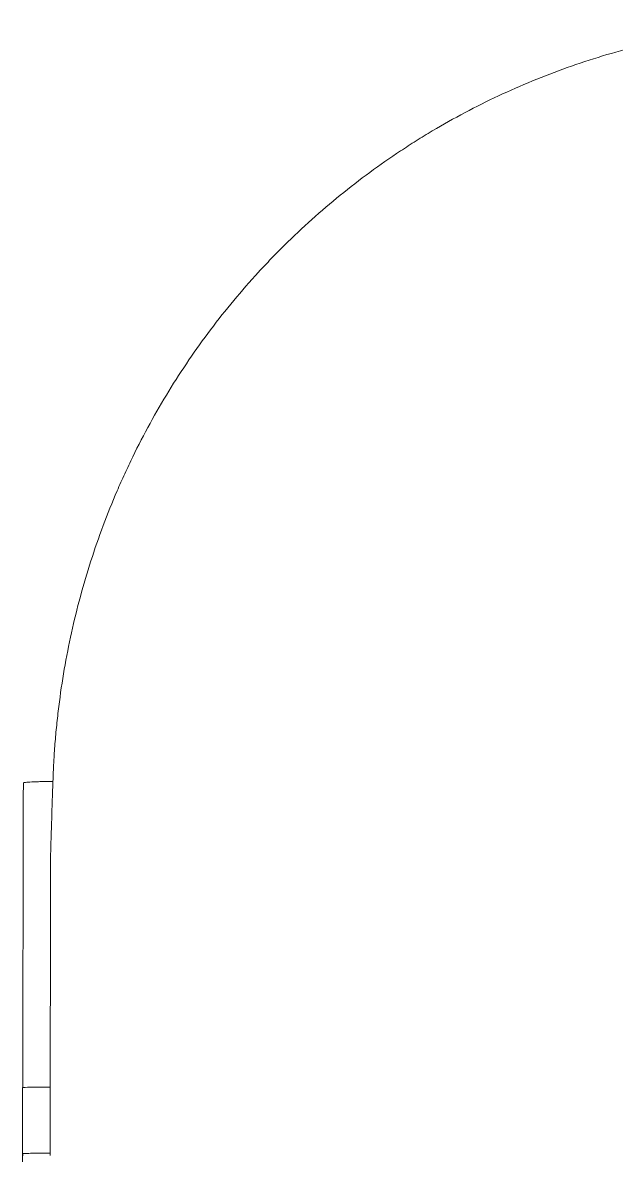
# Model space of a CAD drawing. Header units: millimetres. Extents: x 70151 to 230897, y 35202 to 113211.
# Drawn here: x 172194 to 172223.4, y 76660.4 to 76716.4 of the extents above; entities that cross this region are included whole.
import ezdxf

# ---------------------------------------------------------------- set-up
doc = ezdxf.new("R2010")
doc.units = ezdxf.units.MM
doc.header["$LTSCALE"] = 50
doc.layers.add('2-con', color=2, linetype='Continuous')
doc.layers.add('mark-B', color=2, linetype='Continuous', lineweight=20)

# ---------------------------------------------------------------- blocks, each defined once
blk = doc.blocks.new('무풍1way 일반')
at = {"layer": 'mark-B'}
blk.add_ellipse((598.086, -446.103), major_axis=(2.309, 0), ratio=0.009278, start_param=5.140828, end_param=6.269135, dxfattribs=at)
blk.add_ellipse((598.086, -446.103), major_axis=(2.309, 0), ratio=0.009278, start_param=5.140828, end_param=6.269135, dxfattribs=at)
for points, degree in [([(600.325, -40.672), (600.375, -174.728), (600.395, -308.782), (600.411, -442.837)], 3), ([(600.325, -40.672), (600.375, -174.728), (600.395, -308.782), (600.411, -442.837)], 3), ([(600.395, -442.837), (600.411, -442.837)], 1), ([(600.395, -442.837), (600.411, -442.837)], 1), ([(600.373, -461.165), (600.389, -461.165)], 1), ([(600.373, -461.165), (600.389, -461.165)], 1)]:
    blk.add_open_spline(points, degree=degree, dxfattribs=at)
for points, knots in [([(599.045, -446.123), (599.045, -446.036), (599.046, -445.948), (599.046, -445.527), (599.046, -445.193), (599.047, -444.332), (599.047, -443.805), (599.047, -443.137), (599.047, -442.996), (599.047, -442.855)], [0, 0, 0, 0, 0.080228, 0.080228, 0.386806, 0.386806, 0.870453, 0.870453, 1, 1, 1, 1]), ([(599.045, -446.123), (599.045, -446.036), (599.046, -445.948), (599.046, -445.527), (599.046, -445.193), (599.047, -444.332), (599.047, -443.805), (599.047, -443.137), (599.047, -442.996), (599.047, -442.855)], [0, 0, 0, 0, 0.080228, 0.080228, 0.386806, 0.386806, 0.870453, 0.870453, 1, 1, 1, 1]), ([(599.047, -442.855), (599.047, -442.819), (599.047, -442.784), (599.047, -442.748), (599.047, -442.748), (599.047, -442.748)], [0, 0, 0, 0, 0.999608, 0.999608, 1, 1, 1, 1]), ([(599.047, -442.855), (599.047, -442.819), (599.047, -442.784), (599.047, -442.748), (599.047, -442.748), (599.047, -442.748)], [0, 0, 0, 0, 0.999608, 0.999608, 1, 1, 1, 1]), ([(600.395, -442.837), (600.393, -442.838), (600.384, -442.839), (600.351, -442.841), (600.327, -442.842), (600.263, -442.843), (600.224, -442.844), (600.133, -442.846), (600.08, -442.847), (599.961, -442.848), (599.896, -442.849), (599.753, -442.851), (599.676, -442.851), (599.511, -442.853), (599.424, -442.853), (599.241, -442.854), (599.146, -442.855), (599.047, -442.855)], [0, 0, 0, 0, 0.125, 0.125, 0.25, 0.25, 0.375, 0.375, 0.5, 0.5, 0.625, 0.625, 0.75, 0.75, 0.875, 0.875, 1, 1, 1, 1]), ([(600.395, -442.837), (600.393, -442.838), (600.384, -442.839), (600.351, -442.841), (600.327, -442.842), (600.263, -442.843), (600.224, -442.844), (600.133, -442.846), (600.08, -442.847), (599.961, -442.848), (599.896, -442.849), (599.753, -442.851), (599.676, -442.851), (599.511, -442.853), (599.424, -442.853), (599.241, -442.854), (599.146, -442.855), (599.047, -442.855)], [0, 0, 0, 0, 0.125, 0.125, 0.25, 0.25, 0.375, 0.375, 0.5, 0.5, 0.625, 0.625, 0.75, 0.75, 0.875, 0.875, 1, 1, 1, 1]), ([(600.395, -442.728), (600.395, -442.729), (600.395, -442.729), (600.395, -442.766), (600.395, -442.801), (600.395, -442.837)], [0, 0, 0, 0, 0.013547, 0.013547, 1, 1, 1, 1]), ([(600.395, -442.728), (600.395, -442.729), (600.395, -442.729), (600.395, -442.766), (600.395, -442.801), (600.395, -442.837)], [0, 0, 0, 0, 0.013547, 0.013547, 1, 1, 1, 1]), ([(600.411, -442.837), (600.411, -443.109), (600.411, -443.381), (600.412, -443.926), (600.412, -444.198), (600.412, -445.015), (600.412, -445.559), (600.412, -446.104)], [0, 0, 0, 0, 0.25, 0.25, 0.5, 0.5, 1, 1, 1, 1]), ([(600.411, -442.837), (600.411, -443.109), (600.411, -443.381), (600.412, -443.926), (600.412, -444.198), (600.412, -445.015), (600.412, -445.559), (600.412, -446.104)], [0, 0, 0, 0, 0.25, 0.25, 0.5, 0.5, 1, 1, 1, 1]), ([(598.913, -461.234), (598.933, -460.605), (598.953, -459.975), (598.984, -459.031), (598.994, -458.717), (599.007, -458.323), (599.01, -458.245), (599.014, -458.127), (599.015, -458.087), (599.018, -458.009), (599.019, -457.969), (599.022, -457.851), (599.023, -457.773), (599.025, -457.615), (599.025, -457.537), (599.026, -457.379), (599.026, -457.3), (599.026, -457.143), (599.027, -456.907), (599.027, -456.671), (599.028, -456.198), (599.029, -455.884), (599.031, -454.939), (599.032, -454.309), (599.039, -451.161), (599.043, -448.642), (599.045, -446.123)], [0, 0, 0, 0, 0.125, 0.125, 0.1875, 0.1875, 0.203125, 0.203125, 0.210938, 0.210938, 0.21875, 0.21875, 0.234375, 0.234375, 0.25, 0.25, 0.265625, 0.265625, 0.28125, 0.3125, 0.3125, 0.375, 0.375, 0.5, 0.5, 1, 1, 1, 1]), ([(598.913, -461.234), (598.933, -460.605), (598.953, -459.975), (598.984, -459.031), (598.994, -458.717), (599.007, -458.323), (599.01, -458.245), (599.014, -458.127), (599.015, -458.087), (599.018, -458.009), (599.019, -457.969), (599.022, -457.851), (599.023, -457.773), (599.025, -457.615), (599.025, -457.537), (599.026, -457.379), (599.026, -457.3), (599.026, -457.143), (599.027, -456.907), (599.027, -456.671), (599.028, -456.198), (599.029, -455.884), (599.031, -454.939), (599.032, -454.309), (599.039, -451.161), (599.043, -448.642), (599.045, -446.123)], [0, 0, 0, 0, 0.125, 0.125, 0.1875, 0.1875, 0.203125, 0.203125, 0.210937, 0.210937, 0.21875, 0.21875, 0.234375, 0.234375, 0.25, 0.25, 0.265625, 0.265625, 0.28125, 0.3125, 0.3125, 0.375, 0.375, 0.5, 0.5, 1, 1, 1, 1]), ([(600.395, -446.104), (600.395, -448.614), (600.394, -451.125), (600.393, -454.262), (600.393, -454.89), (600.393, -456.145), (600.393, -456.773), (600.392, -457.557), (600.392, -457.714), (600.391, -458.028), (600.39, -458.185), (600.389, -458.656), (600.388, -458.969), (600.383, -459.91), (600.379, -460.538), (600.373, -461.165)], [0, 0, 0, 0, 0.5, 0.5, 0.625, 0.625, 0.75, 0.75, 0.78125, 0.78125, 0.8125, 0.8125, 0.875, 0.875, 1, 1, 1, 1]), ([(600.395, -446.104), (600.395, -448.614), (600.394, -451.125), (600.393, -454.262), (600.393, -454.89), (600.393, -456.145), (600.393, -456.773), (600.392, -457.557), (600.392, -457.714), (600.391, -458.028), (600.39, -458.185), (600.389, -458.656), (600.388, -458.969), (600.383, -459.91), (600.379, -460.538), (600.373, -461.165)], [0, 0, 0, 0, 0.5, 0.5, 0.625, 0.625, 0.75, 0.75, 0.78125, 0.78125, 0.8125, 0.8125, 0.875, 0.875, 1, 1, 1, 1]), ([(560.726, -498.753), (561.037, -498.748), (561.347, -498.743), (561.812, -498.731), (561.967, -498.726), (562.277, -498.714), (562.431, -498.706), (563.205, -498.666), (563.821, -498.618), (565.668, -498.431), (566.892, -498.248), (568.263, -497.974), (568.415, -497.943), (568.719, -497.878), (569.174, -497.779), (569.625, -497.672), (570.524, -497.447), (571.118, -497.283), (572.295, -496.927), (572.878, -496.735), (574.034, -496.324), (574.607, -496.104), (576.308, -495.405), (577.421, -494.884), (579.058, -494.017), (579.598, -493.714), (580.266, -493.317), (580.399, -493.237), (580.664, -493.075), (581.059, -492.83), (581.45, -492.578), (582.223, -492.066), (582.729, -491.713), (583.723, -490.983), (584.698, -490.229), (585.636, -489.43), (586.556, -488.607), (587.007, -488.183), (587.669, -487.53), (587.887, -487.31), (588.211, -486.974), (588.318, -486.862), (588.531, -486.636), (589.059, -486.069), (589.567, -485.488), (590.749, -484.068), (591.488, -483.088), (592.524, -481.568), (592.857, -481.053), (593.499, -480.007), (593.808, -479.475), (594.401, -478.395), (594.686, -477.847), (595.026, -477.151), (595.093, -477.012), (595.226, -476.731), (595.292, -476.59), (595.486, -476.167), (595.612, -475.884), (596.223, -474.463), (596.655, -473.31), (597.219, -471.557), (597.393, -470.969), (597.714, -469.785), (597.86, -469.189), (598.125, -467.99), (598.244, -467.387), (598.454, -466.172), (598.545, -465.561), (598.641, -464.792), (598.659, -464.638), (598.694, -464.329), (598.711, -464.175), (598.758, -463.712), (598.8, -463.248), (598.833, -462.784), (598.849, -462.551), (598.854, -462.474), (598.863, -462.319), (598.867, -462.242), (598.888, -461.854), (598.901, -461.544), (598.912, -461.234)], [0, 0, 0, 0, 0.015625, 0.015625, 0.023437, 0.023437, 0.03125, 0.03125, 0.0625, 0.0625, 0.125, 0.125, 0.132812, 0.132812, 0.140625, 0.15625, 0.15625, 0.1875, 0.1875, 0.21875, 0.21875, 0.25, 0.25, 0.3125, 0.3125, 0.34375, 0.34375, 0.351562, 0.351562, 0.359375, 0.375, 0.375, 0.40625, 0.40625, 0.4375, 0.46875, 0.46875, 0.5, 0.5, 0.515625, 0.515625, 0.523437, 0.523437, 0.53125, 0.5625, 0.5625, 0.625, 0.625, 0.65625, 0.65625, 0.6875, 0.6875, 0.71875, 0.71875, 0.726562, 0.726562, 0.734375, 0.734375, 0.75, 0.75, 0.8125, 0.8125, 0.84375, 0.84375, 0.875, 0.875, 0.90625, 0.90625, 0.9375, 0.9375, 0.945312, 0.945312, 0.953125, 0.953125, 0.96875, 0.976563, 0.976563, 0.980469, 0.980469, 0.984375, 0.984375, 1, 1, 1, 1]), ([(560.726, -498.753), (561.037, -498.748), (561.347, -498.743), (561.812, -498.731), (561.967, -498.726), (562.277, -498.714), (562.431, -498.706), (563.205, -498.666), (563.821, -498.618), (565.668, -498.431), (566.892, -498.248), (568.263, -497.974), (568.415, -497.943), (568.719, -497.878), (569.174, -497.779), (569.625, -497.672), (570.524, -497.447), (571.118, -497.283), (572.295, -496.927), (572.878, -496.735), (574.034, -496.324), (574.607, -496.104), (576.308, -495.405), (577.421, -494.884), (579.058, -494.017), (579.598, -493.714), (580.266, -493.317), (580.399, -493.237), (580.664, -493.075), (581.059, -492.83), (581.45, -492.578), (582.223, -492.066), (582.729, -491.713), (583.723, -490.983), (584.698, -490.229), (585.636, -489.43), (586.556, -488.607), (587.007, -488.183), (587.669, -487.53), (587.887, -487.31), (588.211, -486.974), (588.318, -486.862), (588.531, -486.636), (589.059, -486.069), (589.567, -485.488), (590.749, -484.068), (591.488, -483.088), (592.524, -481.568), (592.857, -481.053), (593.499, -480.007), (593.808, -479.475), (594.401, -478.395), (594.686, -477.847), (595.026, -477.151), (595.093, -477.012), (595.226, -476.731), (595.292, -476.59), (595.486, -476.167), (595.612, -475.884), (596.223, -474.463), (596.655, -473.31), (597.219, -471.557), (597.393, -470.969), (597.714, -469.785), (597.86, -469.189), (598.125, -467.99), (598.244, -467.387), (598.454, -466.172), (598.545, -465.561), (598.641, -464.792), (598.659, -464.638), (598.694, -464.329), (598.711, -464.175), (598.758, -463.712), (598.8, -463.248), (598.833, -462.784), (598.849, -462.551), (598.854, -462.474), (598.863, -462.319), (598.867, -462.242), (598.888, -461.854), (598.901, -461.544), (598.912, -461.234)], [0, 0, 0, 0, 0.015625, 0.015625, 0.023437, 0.023437, 0.03125, 0.03125, 0.0625, 0.0625, 0.125, 0.125, 0.132813, 0.132813, 0.140625, 0.15625, 0.15625, 0.1875, 0.1875, 0.21875, 0.21875, 0.25, 0.25, 0.3125, 0.3125, 0.34375, 0.34375, 0.351563, 0.351563, 0.359375, 0.375, 0.375, 0.40625, 0.40625, 0.4375, 0.46875, 0.46875, 0.5, 0.5, 0.515625, 0.515625, 0.523438, 0.523438, 0.53125, 0.5625, 0.5625, 0.625, 0.625, 0.65625, 0.65625, 0.6875, 0.6875, 0.71875, 0.71875, 0.726563, 0.726563, 0.734375, 0.734375, 0.75, 0.75, 0.8125, 0.8125, 0.84375, 0.84375, 0.875, 0.875, 0.90625, 0.90625, 0.9375, 0.9375, 0.945312, 0.945312, 0.953125, 0.953125, 0.96875, 0.976562, 0.976562, 0.980469, 0.980469, 0.984375, 0.984375, 1, 1, 1, 1]), ([(600.372, -461.165), (600.371, -461.169), (600.361, -461.174), (600.324, -461.183), (600.297, -461.187), (600.228, -461.195), (600.186, -461.199), (600.085, -461.206), (600.028, -461.209), (599.899, -461.215), (599.827, -461.218), (599.672, -461.223), (599.588, -461.225), (599.411, -461.229), (599.317, -461.23), (599.12, -461.232), (599.017, -461.233), (598.912, -461.234)], [0, 0, 0, 0, 0.125, 0.125, 0.25, 0.25, 0.375, 0.375, 0.5, 0.5, 0.625, 0.625, 0.75, 0.75, 0.875, 0.875, 1, 1, 1, 1]), ([(600.372, -461.165), (600.371, -461.169), (600.361, -461.174), (600.324, -461.183), (600.297, -461.187), (600.228, -461.195), (600.186, -461.199), (600.085, -461.206), (600.028, -461.209), (599.899, -461.215), (599.827, -461.218), (599.672, -461.223), (599.588, -461.225), (599.411, -461.229), (599.317, -461.23), (599.12, -461.232), (599.017, -461.233), (598.912, -461.234)], [0, 0, 0, 0, 0.125, 0.125, 0.25, 0.25, 0.375, 0.375, 0.5, 0.5, 0.625, 0.625, 0.75, 0.75, 0.875, 0.875, 1, 1, 1, 1])]:
    blk.add_open_spline(points, degree=3, knots=knots, dxfattribs=at)
blk = doc.blocks.new('dpdjzjs')
at = {"layer": 'mark-B', "rotation": 180}
blk.add_blockref('무풍1way 일반', (172794.415, 96209.727), dxfattribs=at)

msp = doc.modelspace()

# ---------------------------------------------------------------- block references
at = {"layer": '2-con'}
msp.add_blockref('dpdjzjs', (0, -19992.043), dxfattribs=at)

doc.saveas('drawing.dxf')
